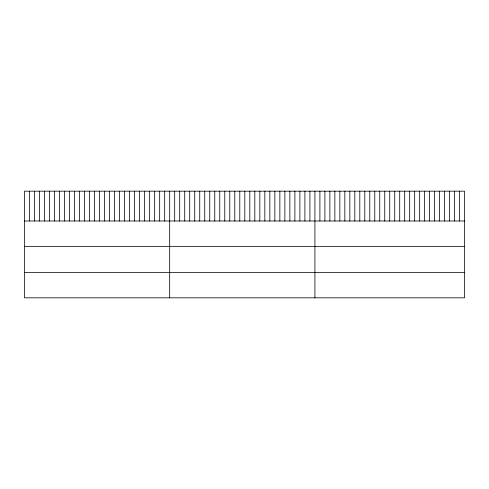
<?xml version="1.0" encoding="UTF-8"?>
<svg xmlns="http://www.w3.org/2000/svg" width="489" height="489" viewBox="0 0 489 489"><rect width="100%" height="100%" fill="white"/><g stroke="black" fill="none" stroke-linecap="round" stroke-linejoin="round"><path stroke-width="0.73" d="M464.55 220.997L464.55 297.825L24.45 297.825L24.45 191.175L464.55 191.175L464.55 220.997L24.45 220.997M24.45 246.352L464.55 246.352M24.45 272.477L464.55 272.477M459.562 191.175L459.562 220.997M454.574 191.175L454.574 220.997M449.587 191.175L449.587 220.997M444.599 191.175L444.599 220.997M439.611 191.175L439.611 220.997M434.623 191.175L434.623 220.997M429.635 191.175L429.635 220.997M424.648 191.175L424.648 220.997M419.66 191.175L419.66 220.997M414.672 191.175L414.672 220.997M409.684 191.175L409.684 220.997M404.696 191.175L404.696 220.997M399.709 191.175L399.709 220.997M394.721 191.175L394.721 220.997M389.733 191.175L389.733 220.997M384.745 191.175L384.745 220.997M379.757 191.175L379.757 220.997M374.77 191.175L374.77 220.997M369.782 191.175L369.782 220.997M364.794 191.175L364.794 220.997M359.806 191.175L359.806 220.997M354.818 191.175L354.818 220.997M349.831 191.175L349.831 220.997M344.843 191.175L344.843 220.997M339.855 191.175L339.855 220.997M334.867 191.175L334.867 220.997M329.879 191.175L329.879 220.997M324.892 191.175L324.892 220.997M319.904 191.175L319.904 220.997M314.916 191.175L314.916 297.825M309.91 191.175L309.91 220.997M304.898 191.175L304.898 220.997M299.891 191.175L299.891 220.997M294.885 191.175L294.885 220.997M289.873 191.175L289.873 220.997M284.867 191.175L284.867 220.997M279.861 191.175L279.861 220.997M274.855 191.175L274.855 220.997M269.842 191.175L269.842 220.997M264.836 191.175L264.836 220.997M259.83 191.175L259.83 220.997M254.818 191.175L254.818 220.997M249.812 191.175L249.812 220.997M244.806 191.175L244.806 220.997M239.793 191.175L239.793 220.997M234.787 191.175L234.787 220.997M229.781 191.175L229.781 220.997M224.769 191.175L224.769 220.997M219.763 191.175L219.763 220.997M214.757 191.175L214.757 220.997M209.744 191.175L209.744 220.997M204.738 191.175L204.738 220.997M199.732 191.175L199.732 220.997M194.726 191.175L194.726 220.997M189.714 191.175L189.714 220.997M184.708 191.175L184.708 220.997M179.701 191.175L179.701 220.997M174.689 191.175L174.689 220.997M169.683 191.175L169.683 297.825M164.677 191.175L164.677 220.997M159.665 191.175L159.665 220.997M154.658 191.175L154.658 220.997M149.652 191.175L149.652 220.997M144.64 191.175L144.64 220.997M139.634 191.175L139.634 220.997M134.628 191.175L134.628 220.997M129.622 191.175L129.622 220.997M124.609 191.175L124.609 220.997M119.603 191.175L119.603 220.997M114.597 191.175L114.597 220.997M109.585 191.175L109.585 220.997M104.579 191.175L104.579 220.997M99.573 191.175L99.573 220.997M94.56 191.175L94.56 220.997M89.554 191.175L89.554 220.997M84.548 191.175L84.548 220.997M79.536 191.175L79.536 220.997M74.53 191.175L74.53 220.997M69.524 191.175L69.524 220.997M64.511 191.175L64.511 220.997M59.505 191.175L59.505 220.997M54.499 191.175L54.499 220.997M49.493 191.175L49.493 220.997M44.481 191.175L44.481 220.997M39.475 191.175L39.475 220.997M34.468 191.175L34.468 220.997M29.456 191.175L29.456 220.997"/></g></svg>
